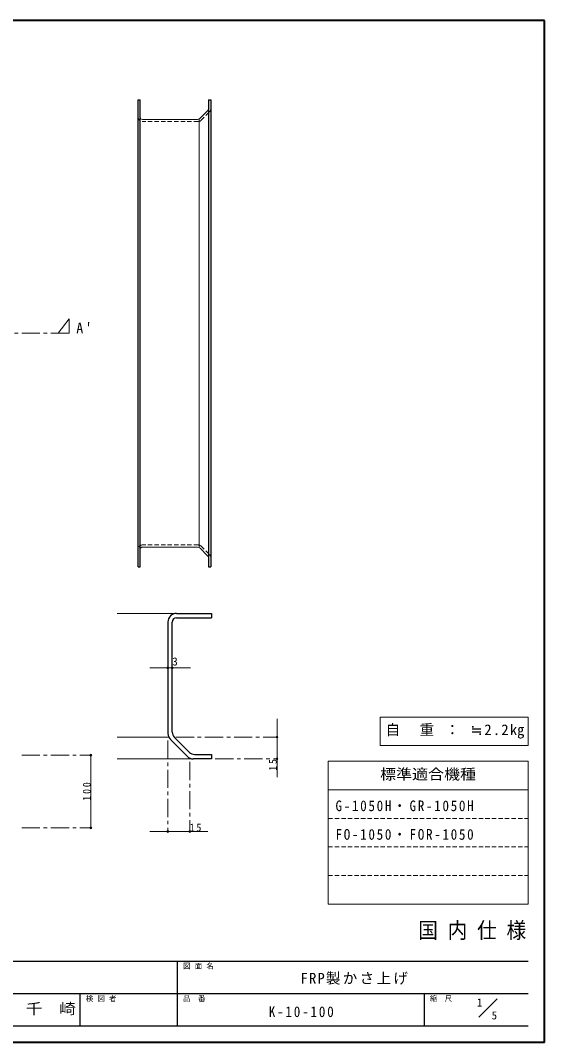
# Model space of a CAD drawing. Units: millimetres, scale not verified. Extents: x -1061 to 964, y -679 to 726.
# Drawn here: x 243 to 964, y -679 to 726 of the extents above; entities that cross this region are included whole.
import ezdxf
from ezdxf.enums import TextEntityAlignment as Align

# ---------------------------------------------------------------- set-up
doc = ezdxf.new("R2010")
doc.units = ezdxf.units.MM
doc.header["$LTSCALE"] = 5
doc.header["$PDMODE"] = 32
doc.header["$PDSIZE"] = 2.5
doc.linetypes.add('CHAIN1', pattern=[8, 5, -1, 1, -1])
doc.linetypes.add('DASHED1', pattern=[1.8, 1.2, -0.6])
doc.layers.add('0-0', color=7, linetype='Continuous', lineweight=18)
doc.styles.add('ＭＳ ゴシック', font='')
doc.styles.get('ＭＳ ゴシック').set_extended_font_data('MS Gothic')

msp = doc.modelspace()

# ---------------------------------------------------------------- linework, layer by layer
at = {"layer": '0-0', "color": 1, "lineweight": 40}
for p, q in [((963.599, 725.957), (-1061.401, 725.957)), ((963.599, -679.043), (963.599, 725.957)), ((963.599, -679.043), (-1061.401, -679.043))]:
    msp.add_line(p, q, dxfattribs=at)
at = {"layer": '0-0', "color": 5, "lineweight": 25}
for p, q in [((404.599, 616.957), (407.599, 616.957)), ((404.599, -25.043), (404.599, 616.957)), ((407.599, -25.043), (407.599, 616.957)), ((501.599, 616.957), (504.599, 616.957)), ((501.599, 616.957), (501.599, -25.043)), ((504.599, 616.957), (504.599, -25.043)), ((404.599, -25.043), (407.599, -25.043)), ((501.599, -25.043), (504.599, -25.043)), ((457.599, -89.043), (505.599, -89.043)), ((457.599, -95.043), (505.599, -95.043)), ((505.599, -89.043), (505.599, -95.043)), ((445.599, -101.043), (445.599, -254.073)), ((451.599, -252.416), (451.599, -101.043)), ((472.085, -285.529), (449.114, -262.558)), ((475.156, -280.114), (454.528, -259.487)), ((505.599, -289.043), (480.57, -289.043))]:
    msp.add_line(p, q, dxfattribs=at)
at = {"layer": '0-0', "color": 4, "lineweight": 9}
for p, q in [((488.357, 1.508), (488.357, 590.406)), ((420.599, -164.043), (476.599, -164.043)), ((595.599, -234.043), (595.599, -314.043)), ((375.599, -259.043), (446.677, -259.043)), ((339.599, -284.043), (339.599, -384.043)), ((420.599, -389.043), (500.599, -389.043))]:
    msp.add_line(p, q, dxfattribs=at)
at = {"layer": '0-0'}
for p, q in [((500.135, 601.735), (489.821, 591.421)), ((486.286, 589.957), (410.599, 589.957)), ((486.286, 1.957), (410.599, 1.957)), ((500.135, -9.822), (489.821, 0.492)), ((375.599, -89.043), (457.599, -89.043)), ((480.57, -289.043), (375.599, -289.043)), ((872.988, -644.297), (898.242, -619.043))]:
    msp.add_line(p, q, dxfattribs=at)
at = {"layer": '0-0', "color": 4, "linetype": 'DASHED1', "lineweight": 9}
for p, q in [((491.357, 588.714), (502.842, 600.199)), ((487.114, 586.957), (410.599, 586.957)), ((487.114, 4.957), (410.599, 4.957)), ((491.357, 3.199), (502.842, -8.286))]:
    msp.add_line(p, q, dxfattribs=at)
at = {"layer": '0-0', "color": 4, "linetype": 'CHAIN1', "lineweight": 9}
for p, q in [((309.599, 315.957), (294.599, 295.957)), ((309.599, 295.957), (309.599, 315.957)), ((445.599, -264.043), (445.599, -389.043)), ((456.48, -259.043), (595.599, -259.043)), ((244.599, -284.043), (339.599, -284.043)), ((475.599, -293.3), (475.599, -389.043)), ((510.599, -289.043), (595.599, -289.043)), ((244.599, -384.043), (339.599, -384.043))]:
    msp.add_line(p, q, dxfattribs=at)
at = {"layer": '0-0', "color": 3}
for p, q in [((737.528, -231.543), (941.099, -231.543)), ((737.528, -270.829), (737.528, -231.543)), ((941.099, -270.829), (941.099, -231.543)), ((737.528, -270.829), (941.099, -270.829)), ((666.099, -292.258), (941.099, -292.258)), ((666.099, -488.686), (666.099, -292.258)), ((941.099, -488.686), (941.099, -292.258)), ((666.099, -331.543), (941.099, -331.543)), ((666.099, -488.686), (941.099, -488.686))]:
    msp.add_line(p, q, dxfattribs=at)
at = {"layer": '0-0', "linetype": 'DASHED1'}
for p, q in [((666.099, -370.829), (941.099, -370.829)), ((666.099, -410.115), (941.099, -410.115)), ((666.099, -449.4), (941.099, -449.4))]:
    msp.add_line(p, q, dxfattribs=at)
at = {"layer": '0-0', "color": 6, "lineweight": 25}
for p, q in [((-1038.901, -567.258), (941.099, -567.258)), ((458.957, -656.543), (458.957, -567.258)), ((941.099, -611.9), (-76.758, -611.9)), ((325.028, -656.543), (325.028, -611.9)), ((798.242, -656.543), (798.242, -611.9)), ((941.099, -656.543), (-1038.901, -656.543))]:
    msp.add_line(p, q, dxfattribs=at)
at = {"layer": '0-0', "color": 4, "linetype": 'CHAIN1', "lineweight": 9}
msp.add_lwpolyline([(309.599, 295.957), (-972.401, 295.957), (-972.401, 315.957)], dxfattribs=at)
at = {"layer": '0-0', "color": 5, "lineweight": 25}
msp.add_lwpolyline([(482.227, -283.043), (505.599, -283.043), (505.599, -289.043)], dxfattribs=at)
at = {"layer": '0-0'}
for centre, radius, start, end in [((496.599, 605.27), 5, 315, 0), ((410.599, 592.957), 3, 180, 270), ((486.286, 594.957), 5, 270, 315), ((410.599, -1.043), 3, 90, 180), ((486.286, -3.043), 5, 45, 90), ((496.599, -13.357), 5, 0, 45)]:
    msp.add_arc(centre, radius, start, end, dxfattribs=at)
at = {"layer": '0-0', "color": 4, "linetype": 'DASHED1', "lineweight": 9}
for centre, start, end in [((498.599, 604.442), 315, 0), ((410.599, 592.957), 180, 270), ((487.114, 592.957), 270, 315), ((410.599, -1.043), 90, 180), ((487.114, -1.043), 45, 90), ((498.599, -12.529), 0, 45)]:
    msp.add_arc(centre, 6, start, end, dxfattribs=at)
at = {"layer": '0-0', "color": 5, "lineweight": 25}
for centre, radius, start, end in [((457.599, -101.043), 12, 90, 180), ((457.599, -101.043), 6, 90, 180), ((461.599, -252.416), 10, 180, 225), ((457.599, -254.073), 12, 180, 225), ((482.227, -273.043), 10, 225, 270), ((480.57, -277.043), 12, 225, 270)]:
    msp.add_arc(centre, radius, start, end, dxfattribs=at)
at = {"layer": '0-0', "color": 4}
for p in [(445.599, -164.043), (451.599, -164.043), (595.599, -259.043), (339.599, -284.043), (595.599, -289.043), (339.599, -384.043), (445.599, -389.043), (475.599, -389.043)]:
    msp.add_point(p, dxfattribs=at)

# ---------------------------------------------------------------- texts
at = {"layer": '0-0', "style": 'ＭＳ ゴシック'}
for s, height, p in [('3', 11, (451.599, -164.043)), ('図 面 名', 7.331, (466.457, -579.758)), ('検 図 者', 7.331, (332.528, -624.4)), ('品\u3000番', 7.331, (466.457, -624.4)), ('縮\u3000尺', 7.331, (805.742, -624.4)), ('1', 11, (870.449, -632.805)), ('5', 11, (890.809, -650.495))]:
    msp.add_text(s, height=height, dxfattribs=at).set_placement(p, align=Align.BOTTOM_LEFT)
for s, height, width, p in [('標準適合機種', 14.66, 1.1, (737.349, -321.9)), ('国 内 仕 様', 21.99, 0.9, (789.849, -542.258)), ('千\u3000崎', 14.66, 1.15, (250.028, -644.222))]:
    msp.add_text(s, height=height, dxfattribs=dict(at, width=width)).set_placement(p, align=Align.BOTTOM_LEFT)
at = {"layer": '0-0', "attachment_point": 7, "style": 'ＭＳ ゴシック'}
for s, insert, char_height in [("\\T1.27;\\W0.95;A'", (319.599, 295.957), 14.66), ('\\T1.17;自\u3000重\\~：\\~≒2.2㎏', (744.939, -261.186), 14.66), ('\\T1.26;\\W0.9;G-1050H・GR-1050H', (676.099, -361.186), 14.66), ('\\T1.36;\\W0.9;15', (475.599, -389.043), 11), ('\\T1.26;\\W0.9;FO-1050・FOR-1050', (676.099, -400.472), 14.66), ('\\T1.16;FRP製かさ上げ', (628.153, -599.579), 14.66), ('\\T1.28;\\W0.9;K-10-100', (584.224, -644.222), 14.66)]:
    msp.add_mtext(s, dxfattribs=dict(at, insert=insert, char_height=char_height))
at = {"layer": '0-0', "char_height": 11, "attachment_point": 7, "rotation": 90, "style": 'ＭＳ ゴシック'}
for s, insert in [('\\T1.36;\\W0.9;15', (595.599, -305.293)), ('\\T1.38;\\W0.9;100', (339.599, -346.543))]:
    msp.add_mtext(s, dxfattribs=dict(at, insert=insert))

doc.saveas('drawing.dxf')
